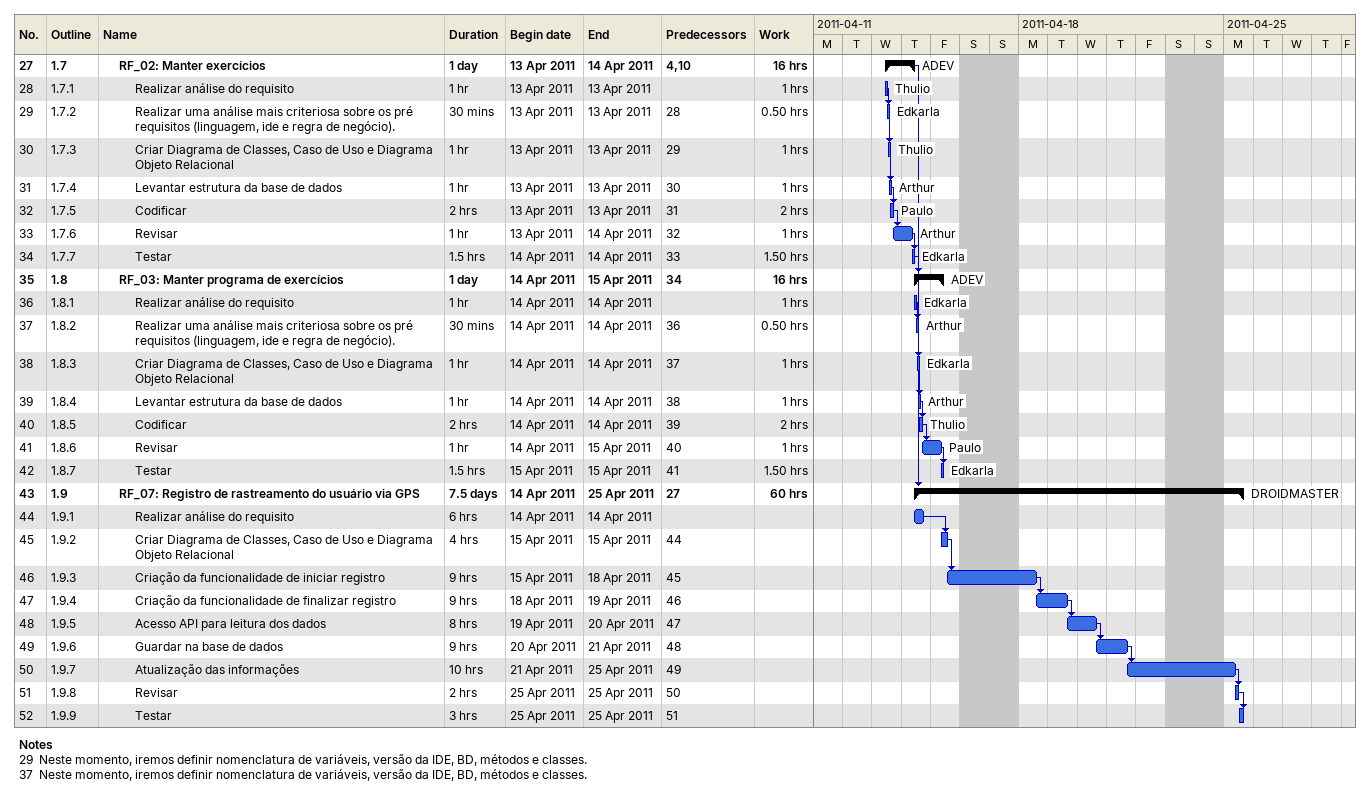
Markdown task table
| ID | WBS | Task | Duration | Start | Finish | Predecessors | Resources | Work (h) |
|---|---|---|---|---|---|---|---|---|
| 27 | 1.7 | **RF_02: Manter exercícios** | 1d | 2011-04-13 | 2011-04-14 | 4, 10 | ADEV | 16 |
| 28 | 1.7.1 | Realizar análise do requisito | 1h | 2011-04-13 | 2011-04-13 |  | Thulio | 1 |
| 29 | 1.7.2 | Realizar uma análise mais criteriosa sobre os pré requisitos (linguagem, ide e regra de negócio). | 30min | 2011-04-13 | 2011-04-13 | 28 | Edkarla | 0.50 |
| 30 | 1.7.3 | Criar Diagrama de Classes, Caso de Uso e Diagrama Objeto Relacional | 1h | 2011-04-13 | 2011-04-13 | 29 | Thulio | 1 |
| 31 | 1.7.4 | Levantar estrutura da base de dados | 1h | 2011-04-13 | 2011-04-13 | 30 | Arthur | 1 |
| 32 | 1.7.5 | Codificar | 2h | 2011-04-13 | 2011-04-13 | 31 | Paulo | 2 |
| 33 | 1.7.6 | Revisar | 1h | 2011-04-13 | 2011-04-14 | 32 | Arthur | 1 |
| 34 | 1.7.7 | Testar | 1.5h | 2011-04-14 | 2011-04-14 | 33 | Edkarla | 1.50 |
| 35 | 1.8 | **RF_03: Manter programa de exercícios** | 1d | 2011-04-14 | 2011-04-15 | 34 | ADEV | 16 |
| 36 | 1.8.1 | Realizar análise do requisito | 1h | 2011-04-14 | 2011-04-14 |  | Edkarla | 1 |
| 37 | 1.8.2 | Realizar uma análise mais criteriosa sobre os pré requisitos (linguagem, ide e regra de negócio). | 30min | 2011-04-14 | 2011-04-14 | 36 | Arthur | 0.50 |
| 38 | 1.8.3 | Criar Diagrama de Classes, Caso de Uso e Diagrama Objeto Relacional | 1h | 2011-04-14 | 2011-04-14 | 37 | Edkarla | 1 |
| 39 | 1.8.4 | Levantar estrutura da base de dados | 1h | 2011-04-14 | 2011-04-14 | 38 | Arthur | 1 |
| 40 | 1.8.5 | Codificar | 2h | 2011-04-14 | 2011-04-14 | 39 | Thulio | 2 |
| 41 | 1.8.6 | Revisar | 1h | 2011-04-14 | 2011-04-15 | 40 | Paulo | 1 |
| 42 | 1.8.7 | Testar | 1.5h | 2011-04-15 | 2011-04-15 | 41 | Edkarla | 1.50 |
| 43 | 1.9 | **RF_07: Registro de rastreamento do usuário via GPS** | 7.5d | 2011-04-14 | 2011-04-25 | 27 | DROIDMASTER | 60 |
| 44 | 1.9.1 | Realizar análise do requisito | 6h | 2011-04-14 | 2011-04-14 |  |  |  |
| 45 | 1.9.2 | Criar Diagrama de Classes, Caso de Uso e Diagrama Objeto Relacional | 4h | 2011-04-15 | 2011-04-15 | 44 |  |  |
| 46 | 1.9.3 | Criação da funcionalidade de iniciar registro | 9h | 2011-04-15 | 2011-04-18 | 45 |  |  |
| 47 | 1.9.4 | Criação da funcionalidade de finalizar registro | 9h | 2011-04-18 | 2011-04-19 | 46 |  |  |
| 48 | 1.9.5 | Acesso API para leitura dos dados | 8h | 2011-04-19 | 2011-04-20 | 47 |  |  |
| 49 | 1.9.6 | Guardar na base de dados | 9h | 2011-04-20 | 2011-04-21 | 48 |  |  |
| 50 | 1.9.7 | Atualização das informações | 10h | 2011-04-21 | 2011-04-25 | 49 |  |  |
| 51 | 1.9.8 | Revisar | 2h | 2011-04-25 | 2011-04-25 | 50 |  |  |
| 52 | 1.9.9 | Testar | 3h | 2011-04-25 | 2011-04-25 | 51 |  |  |

Notes
- 29: Neste momento, iremos definir nomenclatura de variáveis, versão da IDE, BD, métodos e classes.
- 37: Neste momento, iremos definir nomenclatura de variáveis, versão da IDE, BD, métodos e classes.
